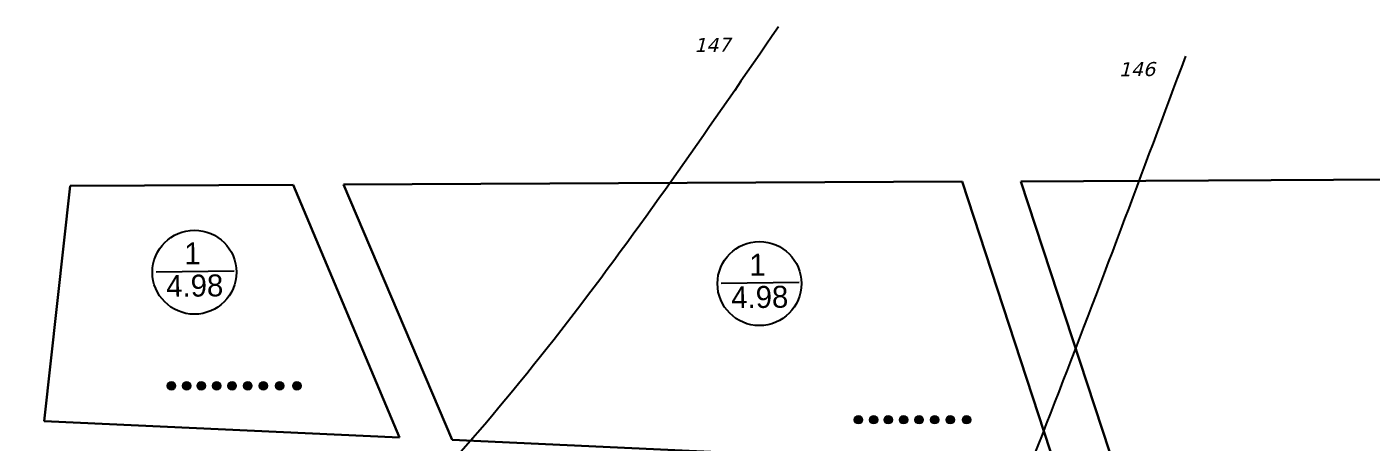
# Model space of a CAD drawing. Header units: millimetres. Extents: x -710977 to 10671, y -929782 to 89628.
# Drawn here: x 4451 to 6610, y 2812 to 3478 of the extents above; entities that cross this region are included whole.
import ezdxf

# ---------------------------------------------------------------- set-up
doc = ezdxf.new("R2010")
doc.units = ezdxf.units.MM
doc.header["$LTSCALE"] = 0.4
doc.layers.add('Площади', color=7, linetype='Continuous')
doc.layers.add('Тонкая', color=82, linetype='Continuous', lineweight=20)
doc.styles.add('style1', font='verdana.ttf', dxfattribs={"oblique": 15})

msp = doc.modelspace()

# ---------------------------------------------------------------- hatches: boundary and pattern name
at = {"layer": 'Тонкая', "ltscale": 10}
for points in [[(4689.708, 2902.023, 1), (4676.282, 2902.023, 1)], [(4714.189, 2902.023, 1), (4700.763, 2902.023, 1)], [(4737.541, 2902.023, 1), (4724.115, 2902.023, 1)], [(4762.319, 2902.023, 1), (4748.893, 2902.023, 1)], [(4787.098, 2902.023, 1), (4773.671, 2902.023, 1)], [(4812.229, 2902.023, 1), (4798.803, 2902.023, 1)], [(4837.241, 2902.023, 1), (4823.815, 2902.023, 1)], [(4863.488, 2902.023, 1), (4850.062, 2902.023, 1)], [(4891.141, 2902.023, 1), (4877.714, 2902.023, 1)], [(5792.927, 2847.585, 1), (5779.501, 2847.585, 1)], [(5817.407, 2847.585, 1), (5803.981, 2847.585, 1)], [(5840.76, 2847.585, 1), (5827.334, 2847.585, 1)], [(5865.538, 2847.585, 1), (5852.112, 2847.585, 1)], [(5890.316, 2847.585, 1), (5876.89, 2847.585, 1)], [(5915.448, 2847.585, 1), (5902.022, 2847.585, 1)], [(5940.46, 2847.585, 1), (5927.034, 2847.585, 1)], [(5966.707, 2847.585, 1), (5953.281, 2847.585, 1)]]:
    msp.add_hatch(color=0, dxfattribs=at).paths.add_polyline_path(points)

# ---------------------------------------------------------------- linework, layer by layer
at = {"color": 0, "lineweight": 30}
for p, q in [((4478.74, 2845.275), (4520.46, 3223.081)), ((4878.26, 3224.762), (4520.46, 3223.081)), ((4878.26, 3224.762), (5049.09, 2819.035)), ((5952.676, 3229.808), (4959.08, 3225.142)), ((5133.954, 2815.13), (4959.08, 3225.142)), ((5952.676, 3229.808), (6103.028, 2770.545)), ((6649.906, 3233.083), (6046.847, 3230.251)), ((6046.847, 3230.251), (6322.51, 2391.6)), ((4478.74, 2845.275), (5049.09, 2819.035)), ((5133.954, 2815.13), (6103.028, 2770.545))]:
    msp.add_line(p, q, dxfattribs=at)
at = {"color": 241, "lineweight": 25}
for p, q in [((4783.71, 3085.941), (4658.636, 3084.551)), ((5691.147, 3067.729), (5566.073, 3066.34))]:
    msp.add_line(p, q, dxfattribs=at)
for centre in [(4719.863, 3084.467), (5627.3, 3066.256)]:
    msp.add_circle(centre, 67.456, dxfattribs=at)
at = {"ltscale": 0.5}
for points in [[(5657.774, 3478.273), (4956.401, 2596.401), (4160.462, 2092.473), (3443.329, 1942.87)], [(6889.922, 3443.685), (6878.834, 2712.479), (6712.509, 1726.459), (6124.826, 585.334)], [(3291.189, 745.573), (5263.744, 1179.106), (5578.968, 1690.907), (5878.43, 2328.689), (6311.862, 3431.029)]]:
    msp.add_spline(points, degree=3, dxfattribs=at)
at = {"layer": 'Тонкая', "color": 0, "ltscale": 10}
for centre in [(4682.995, 2902.023), (4707.476, 2902.023), (4730.828, 2902.023), (4755.606, 2902.023), (4780.384, 2902.023), (4805.516, 2902.023), (4830.528, 2902.023), (4856.775, 2902.023), (4884.427, 2902.023), (5786.214, 2847.585), (5810.694, 2847.585), (5834.047, 2847.585), (5858.825, 2847.585), (5883.603, 2847.585), (5908.735, 2847.585), (5933.747, 2847.585), (5959.994, 2847.585)]:
    msp.add_circle(centre, 6.713, dxfattribs=at)

# ---------------------------------------------------------------- texts
at = {"color": 2, "ltscale": 0.5, "attachment_point": 1, "rotation": 0.636565}
for s, width, insert, char_height in [('1', 100.29866, (4703.392, 3132.155), 35.179), ('1', 100.29866, (5610.829, 3113.943), 35.179), ('4.98', 170.28639, (4674.395, 3079.945), 35.1793), ('4.98', 170.28639, (5581.832, 3061.734), 35.1793)]:
    msp.add_mtext_dynamic_manual_height_columns(s, width=width, gutter_width=351.793, heights=[0], dxfattribs=dict(at, insert=insert, char_height=char_height))
at = {"layer": 'Площади', "color": 0, "lineweight": 30, "style": 'style1', "oblique": 15}
for s, p in [('147', (5522.262, 3437.754)), ('146', (6204.159, 3398.801))]:
    msp.add_text(s, height=22.4, rotation=0.710371, dxfattribs=at).set_placement(p)

doc.saveas('drawing.dxf')
